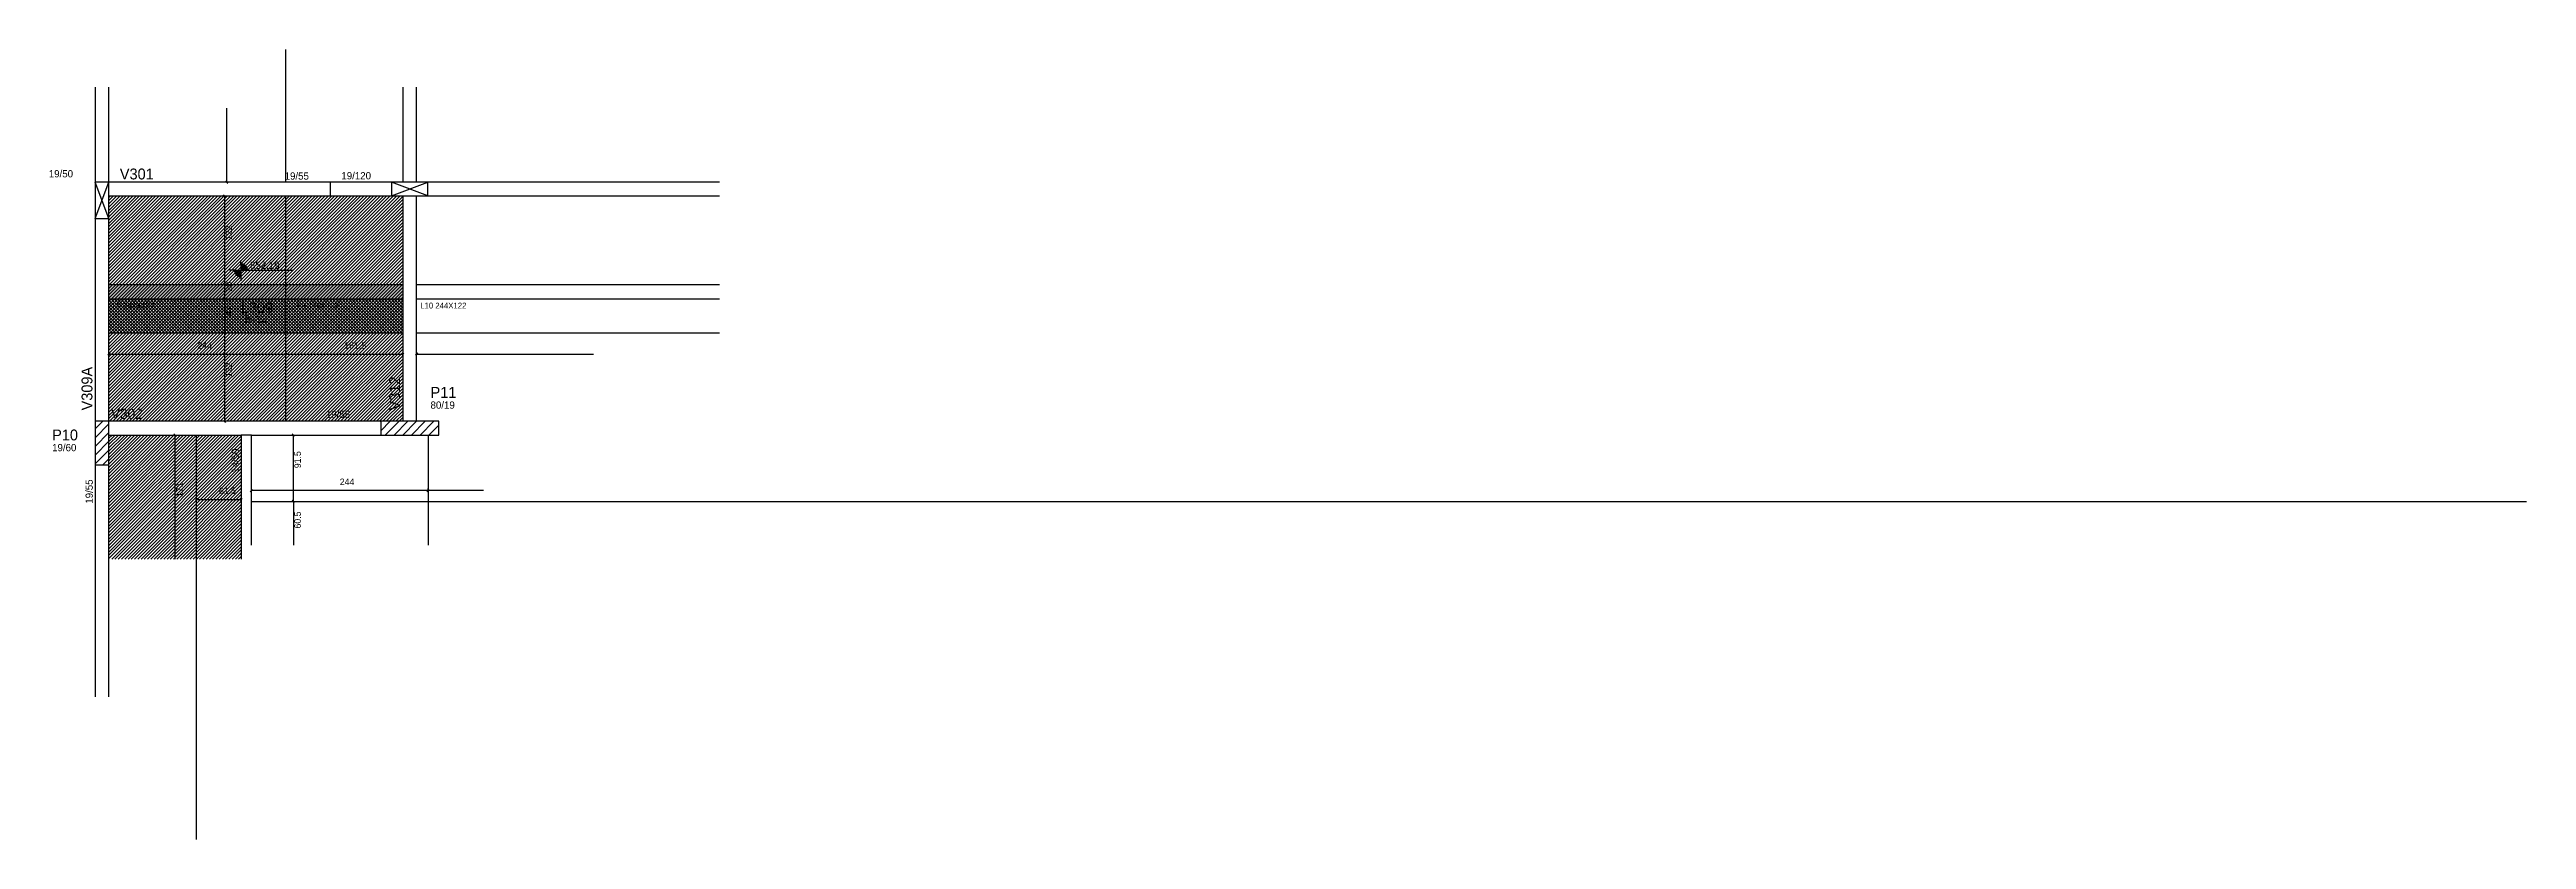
# Model space of a CAD drawing. Header units: metres. Extents: x 2661 to 6078, y 1704 to 2794.
import ezdxf

# ---------------------------------------------------------------- set-up
doc = ezdxf.new("R2010")
doc.units = ezdxf.units.M
for name, color, linetype in [('1', 7, 'Continuous'), ('3', 7, 'Continuous'), ('4', 7, 'Continuous'), ('7', 7, 'Continuous'), ('9', 7, 'Continuous'), ('AUX00', 7, 'Continuous'), ('Hachura', 7, 'Continuous'), ('Painéis', 7, 'Continuous'), ('REAPROVEITAMENTO', 7, 'Continuous')]:
    doc.layers.add(name, color=color, linetype=linetype)

msp = doc.modelspace()

# ---------------------------------------------------------------- hatches: boundary and pattern name
at = {"layer": '9'}
h = msp.add_hatch(color=7, dxfattribs=at)
h.dxf.hatch_style = 1
h.paths.add_polyline_path([(2742.6, 2405.9), (2742.6, 2405.9), (2742.6, 2280.9), (2742.6, 2280.9), (2742.6, 2405.9)])
at = {"layer": 'Hachura'}
h = msp.add_hatch(color=7, dxfattribs=at)
h.dxf.hatch_style = 1
h.paths.add_polyline_path([(2742.6, 2449.9), (3148.1, 2449.9), (3148.1, 2469.9), (2742.6, 2469.9), (2742.6, 2449.9)])
h = msp.add_hatch(dxfattribs=at)
h.set_pattern_fill('ANSI37')
h.paths.add_polyline_path([(3148.1, 2449.9), (2742.6, 2449.9), (2742.6, 2402.9), (3148.1, 2402.9), (3148.1, 2449.9)])
at = {"layer": 'REAPROVEITAMENTO'}
h = msp.add_hatch(dxfattribs=at)
h.set_pattern_fill('ANSI31')
h.paths.add_polyline_path([(3148.1, 2449.9), (2742.6, 2449.9), (2742.6, 2591.9), (3148.1, 2591.9), (3148.1, 2449.9)])
h = msp.add_hatch(dxfattribs=at)
h.set_pattern_fill('ANSI31')
h.paths.add_polyline_path([(3148.1, 2402.9), (2742.6, 2402.9), (2742.6, 2280.9), (3148.1, 2280.9), (3148.1, 2402.9)])
h = msp.add_hatch(dxfattribs=at)
h.set_pattern_fill('ANSI31')
h.paths.add_polyline_path([(2925.1, 2090.9), (2742.6, 2090.9), (2742.6, 2261.9), (2925.1, 2261.9), (2925.1, 2090.9)])

# ---------------------------------------------------------------- linework, layer by layer
at = {"color": 4, "lineweight": 25}
for p, q in [((2939.1, 2185.6), (2939.1, 2188.3)), ((3183.1, 2185.6), (3183.1, 2188.3)), ((3183.1, 2185.3), (2939.1, 2185.3)), ((3259.6, 2185.3), (3183.1, 2185.3)), ((3183.1, 2182.9), (3183.1, 2182.3))]:
    msp.add_line(p, q, dxfattribs=at)
at = {"color": 0, "lineweight": 25}
for p, q in [((2940.6, 2186.8), (2937.6, 2183.8)), ((3184.6, 2186.8), (3181.6, 2183.8)), ((3181.6, 2183.8), (3184.6, 2186.8))]:
    msp.add_line(p, q, dxfattribs=at)
at = {"layer": '1', "color": 1, "lineweight": 25}
for p, q in [((2723.6, 2560.9), (2742.6, 2610.9)), ((2742.6, 2560.9), (2723.6, 2610.9)), ((3132.6, 2591.9), (3182.6, 2610.9)), ((3182.6, 2591.9), (3132.6, 2610.9))]:
    msp.add_line(p, q, dxfattribs=at)
at = {"layer": '3', "color": 3, "lineweight": 25}
for p, q in [((3048.1, 2591.9), (3048.1, 2610.9)), ((2924.7, 2498.6), (2924.7, 2502.8)), ((2924.7, 2498.6), (2924.7, 2479.9)), ((2924.7, 2498.2), (2927.6, 2498.2)), ((2924.7, 2497.6), (2929.1, 2497.6)), ((2924.7, 2497), (2930.1, 2497)), ((2924.7, 2496.4), (2930.8, 2496.4)), ((2924.7, 2495.8), (2931.5, 2495.8)), ((2924.7, 2495.2), (2932, 2495.2)), ((2915.4, 2489.3), (2909.1, 2489.3)), ((2915.4, 2489.3), (2934.1, 2489.3)), ((2924.7, 2488.7), (2915.4, 2488.7)), ((2924.7, 2488.1), (2915.4, 2488.1)), ((2924.7, 2487.5), (2915.5, 2487.5)), ((2924.7, 2486.9), (2915.7, 2486.9)), ((2924.7, 2486.3), (2915.9, 2486.3)), ((2924.7, 2485.7), (2916.1, 2485.7)), ((2924.7, 2485.1), (2916.3, 2485.1)), ((2924.7, 2484.5), (2916.7, 2484.5)), ((2924.7, 2483.9), (2917.1, 2483.9)), ((2924.7, 2483.3), (2917.5, 2483.3)), ((2924.7, 2482.7), (2918, 2482.7)), ((2924.7, 2482.1), (2918.7, 2482.1)), ((2924.7, 2481.5), (2919.4, 2481.5)), ((2924.7, 2480.9), (2920.4, 2480.9)), ((2924.7, 2480.3), (2921.9, 2480.3)), ((2924.7, 2494.6), (2932.4, 2494.6)), ((2924.7, 2494), (2932.8, 2494)), ((2924.7, 2493.4), (2933.1, 2493.4)), ((2924.7, 2492.8), (2933.4, 2492.8)), ((2924.7, 2492.2), (2933.6, 2492.2)), ((2924.7, 2491.6), (2933.8, 2491.6)), ((2924.7, 2491), (2934, 2491)), ((2924.7, 2490.4), (2934, 2490.4)), ((2924.7, 2489.8), (2934.1, 2489.8)), ((2924.7, 2489.3), (2996.4, 2489.3)), ((2924.7, 2479.9), (2924.7, 2474.7)), ((2723.6, 2270.4), (2734.1, 2280.9)), ((2723.6, 2258.3), (2742.6, 2277.3)), ((2723.6, 2246.3), (2742.6, 2265.3)), ((3117.6, 2267.7), (3130.8, 2280.9)), ((3117.6, 2279.7), (3118.8, 2280.9)), ((3123.8, 2261.9), (3142.8, 2280.9)), ((3135.9, 2261.9), (3154.9, 2280.9)), ((3147.9, 2261.9), (3166.9, 2280.9)), ((3159.9, 2261.9), (3178.9, 2280.9)), ((3171.9, 2261.9), (3190.9, 2280.9)), ((3184, 2261.9), (3197.6, 2275.6)), ((2723.6, 2234.3), (2742.6, 2253.3)), ((2723.6, 2222.3), (2742.6, 2241.3)), ((2734.2, 2220.9), (2742.6, 2229.3))]:
    msp.add_line(p, q, dxfattribs=at)
for points in [[(2723.6, 2741.9), (2723.6, 2601.4)], [(2742.6, 2610.9), (2742.6, 2741.9)], [(3148.1, 2741.9), (3148.1, 2610.9)], [(3167.1, 2610.9), (3167.1, 2741.9)], [(2723.6, 2601.4), (2723.6, 2280.9)], [(3148.1, 2610.9), (2742.6, 2610.9)], [(3585.1, 2610.9), (3167.1, 2610.9)], [(2742.6, 2591.9), (3148.1, 2591.9)], [(2742.6, 2280.9), (2742.6, 2591.9)], [(3148.1, 2591.9), (3148.1, 2280.9)], [(3167.1, 2591.9), (3585.1, 2591.9)], [(3167.1, 2280.9), (3167.1, 2591.9)], [(2932.1, 2280.9), (2742.6, 2280.9)], [(2742.6, 2261.9), (2925.1, 2261.9)], [(2925.1, 2261.9), (2925.1, 2090.9)], [(2939.1, 2261.9), (2925.1, 2261.9)], [(3117.6, 2280.9), (2932.1, 2280.9)], [(2939.1, 2261.9), (3117.6, 2261.9)], [(2939.1, 2109.9), (2939.1, 2261.9)], [(2723.6, 2220.9), (2723.6, 1900.9)], [(2742.6, 1900.9), (2742.6, 2220.9)]]:
    msp.add_lwpolyline(points, dxfattribs=at)
at = {"layer": '7', "color": 7, "lineweight": 25}
for points in [[(2723.6, 2560.9), (2742.6, 2560.9), (2742.6, 2610.9), (2723.6, 2610.9), (2723.6, 2560.9)], [(3132.6, 2591.9), (3182.6, 2591.9), (3182.6, 2610.9), (3132.6, 2610.9), (3132.6, 2591.9)], [(2723.6, 2220.9), (2742.6, 2220.9), (2742.6, 2280.9), (2723.6, 2280.9), (2723.6, 2220.9)], [(3117.6, 2261.9), (3197.6, 2261.9), (3197.6, 2280.9), (3117.6, 2280.9), (3117.6, 2261.9)]]:
    msp.add_lwpolyline(points, dxfattribs=at)
at = {"layer": 'Painéis', "color": 200, "lineweight": 25}
for p, q in [((2986.6, 2610.9), (2986.6, 2793.9)), ((2986.6, 2280.9), (2986.6, 2591.9)), ((2742.6, 2469.9), (3148.1, 2469.9)), ((3167.1, 2469.9), (3585.1, 2469.9)), ((2742.6, 2449.9), (3148.1, 2449.9)), ((3167.1, 2449.9), (3585.1, 2449.9)), ((2742.6, 2402.9), (3148.1, 2402.9)), ((3167.1, 2402.9), (3585.1, 2402.9)), ((2863.6, 1703.9), (2863.6, 2261.9)), ((3183.1, 2261.9), (3183.1, 2109.9)), ((2939.1, 2170.4), (6078.1, 2170.4))]:
    msp.add_line(p, q, dxfattribs=at)
at = {"layer": 'Painéis', "color": 4, "lineweight": 25}
for p, q in [((2905, 2712.9), (2905, 2610.9)), ((2904.4, 2610.9), (2902, 2610.9)), ((2902.1, 2591.9), (2902.1, 2469.9)), ((2902.1, 2469.9), (2902.1, 2449.9)), ((2902.1, 2449.9), (2902.1, 2402.9)), ((2902.1, 2402.9), (2902.1, 2280.9)), ((2742.6, 2373.5), (2986.6, 2373.5)), ((2986.6, 2373.5), (3148.1, 2373.5)), ((3167.1, 2373.5), (3411.1, 2373.5)), ((2833.8, 2090.9), (2833.8, 2261.9)), ((2836.6, 2261.9), (2836.8, 2261.9)), ((2997, 2170.4), (2997, 2261.9)), ((2863.6, 2173), (2925.1, 2173)), ((2997, 2170.4), (2997, 2109.9))]:
    msp.add_line(p, q, dxfattribs=at)
at = {"layer": 'Painéis', "color": 0, "lineweight": 25}
for p, q in [((2903.5, 2612.4), (2906.5, 2609.4)), ((2903.6, 2590.4), (2900.6, 2593.4)), ((2900.6, 2471.4), (2903.6, 2468.4)), ((2903.6, 2468.4), (2900.6, 2471.4)), ((2900.6, 2451.4), (2903.6, 2448.4)), ((2903.6, 2448.4), (2900.6, 2451.4)), ((2900.6, 2404.4), (2903.6, 2401.4)), ((2903.6, 2401.4), (2900.6, 2404.4)), ((2744.1, 2375), (2741.1, 2372)), ((2985.1, 2372), (2988.1, 2375)), ((2988.1, 2375), (2985.1, 2372)), ((3146.6, 2372), (3149.6, 2375)), ((3168.6, 2375), (3165.6, 2372)), ((2835.3, 2260.4), (2832.3, 2263.4)), ((2900.6, 2282.4), (2903.6, 2279.4)), ((2998.5, 2260.4), (2995.5, 2263.4)), ((2865.1, 2174.5), (2862.1, 2171.5)), ((2923.6, 2171.5), (2926.6, 2174.5)), ((2995.5, 2171.9), (2998.5, 2168.9)), ((2998.5, 2168.9), (2995.5, 2171.9))]:
    msp.add_line(p, q, dxfattribs=at)

# ---------------------------------------------------------------- texts
at = {"color": 240, "lineweight": 25}
msp.add_text('244', height=9, dxfattribs=at).set_placement((3061.1, 2192.9))
at = {"layer": '3', "color": 3, "lineweight": 25}
for s, p in [('19/50', (2659.6, 2617.5)), ('19/55', (2985, 2614.4)), ('19/120', (3063.3, 2614.8)), ('852.19', (2937.2, 2491.3)), ('h=13', (2930.3, 2416.9)), ('19/55', (3041.9, 2285.4)), ('80/19', (3186.3, 2298.3)), ('19/60', (2664.2, 2239.6))]:
    msp.add_text(s, height=10, dxfattribs=at).set_placement(p)
for s, p in [('14/50', (2921.7, 2209.8)), ('19/55', (2720.3, 2167.2))]:
    msp.add_text(s, height=10, rotation=90, dxfattribs=at).set_placement(p)
at = {"layer": '4', "color": 4, "lineweight": 25}
for s, height, p in [('V301', 15, (2757.6, 2614.7)), ('L309', 15, (2924.4, 2430)), ('P11', 15, (3186.3, 2313.3)), ('V302', 14, (2745.4, 2284.2)), ('P10', 15, (2664.2, 2254.6))]:
    msp.add_text(s, height=height, dxfattribs=at).set_placement(p)
for s, p in [('V309A', (2719.8, 2295.9)), ('V312', (3144.3, 2295.9))]:
    msp.add_text(s, height=15, rotation=90, dxfattribs=at).set_placement(p)
at = {"layer": 'AUX00', "color": 7, "lineweight": 25}
for s, p in [('L9^J244X122', (2747.6, 2436.6)), ('L9^J179X122', (3002.3, 2436.6)), ('L10^J244X122', (3172.1, 2436.6))]:
    msp.add_text(s, height=8, dxfattribs=at).set_placement(p)
at = {"layer": 'Painéis', "color": 240, "lineweight": 25}
for s, p in [('122', (2912.6, 2530.9)), ('20', (2912.5, 2459.9)), ('47', (2912.6, 2426.4)), ('122', (2912.6, 2341.9)), ('91.5', (3007.4, 2216.2)), ('171', (2844.3, 2176.4)), ('60.5', (3007.4, 2133))]:
    msp.add_text(s, height=9, rotation=90, dxfattribs=at).set_placement(p)
for s, p in [('244', (2864.6, 2381)), ('161.5', (3067.3, 2381.1)), ('61.5', (2894.3, 2180.6))]:
    msp.add_text(s, height=9, dxfattribs=at).set_placement(p)

doc.saveas('drawing.dxf')
